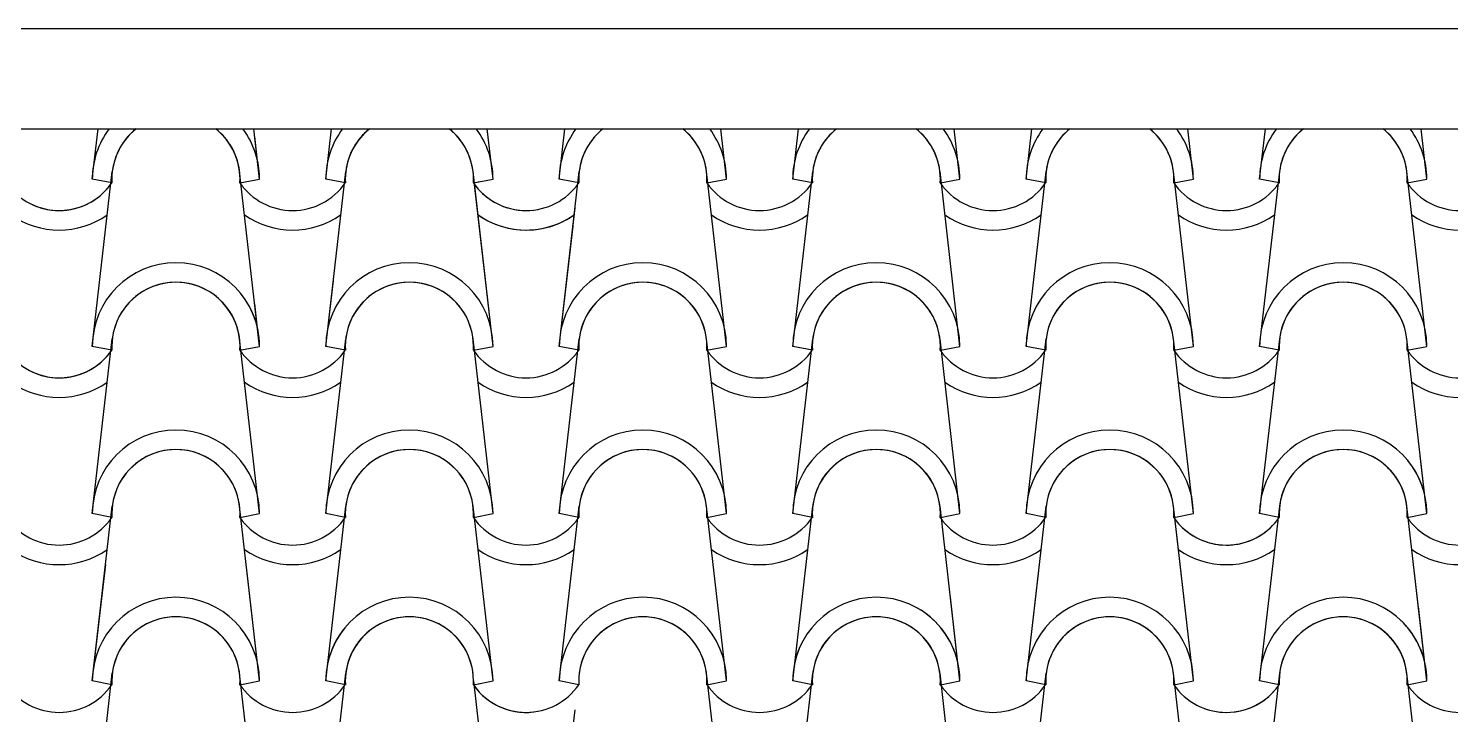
# Model space of a CAD drawing. Header units: millimetres. Extents: x -255 to 41745, y 236 to 29936.
# Drawn here: x 10370 to 11433, y 13485 to 13998 of the extents above; entities that cross this region are included whole.
import ezdxf

# ---------------------------------------------------------------- set-up
doc = ezdxf.new("R2010")
doc.units = ezdxf.units.MM
doc.layers.add('1', color=1, linetype='Continuous')
doc.layers.add('CALIDADES', color=7, linetype='Continuous')

msp = doc.modelspace()

# ---------------------------------------------------------------- linework, layer by layer
at = {"layer": '1'}
for p, q in [((10417.9, 13885.3), (10422.2, 13922.8)), ((10417.9, 13885.3), (10422.2, 13922.8)), ((10542.9, 13885.3), (10538.6, 13922.8)), ((10542.9, 13885.3), (10538.6, 13922.8)), ((10542.9, 13885.3), (10539.3, 13917)), ((10592.4, 13885.3), (10596.7, 13922.8)), ((10592.4, 13885.3), (10596.7, 13922.8)), ((10592.4, 13885.3), (10596.7, 13922.8)), ((10717.4, 13885.3), (10713.1, 13922.8)), ((10717.4, 13885.3), (10713.1, 13922.8)), ((10766.9, 13885.3), (10771.2, 13922.8)), ((10766.9, 13885.3), (10771.2, 13922.8)), ((10891.9, 13885.3), (10887.6, 13922.8)), ((10941.4, 13885.3), (10945.7, 13922.8)), ((11066.4, 13885.3), (11062.1, 13922.8)), ((11066.4, 13885.3), (11062.1, 13922.8)), ((11115.9, 13885.3), (11120.2, 13922.8)), ((11115.9, 13885.3), (11120.2, 13922.8)), ((11240.9, 13885.3), (11236.7, 13922.8)), ((11240.9, 13885.3), (11236.7, 13922.8)), ((11290.4, 13885.3), (11294.7, 13922.8)), ((11290.4, 13885.3), (11294.7, 13922.8)), ((11415.4, 13885.3), (11411.2, 13922.8)), ((11415.4, 13885.3), (11411.2, 13922.8)), ((10417.9, 13760.3), (10432.8, 13891)), ((10417.9, 13760.3), (10432.8, 13891)), ((10432.6, 13882.4), (10417.9, 13885.3)), ((10432.6, 13882.4), (10417.9, 13885.3)), ((10432.6, 13882.4), (10417.9, 13885.3)), ((10432.6, 13882.4), (10417.9, 13885.3)), ((10432.6, 13882.4), (10417.9, 13885.3)), ((10542.9, 13760.3), (10528, 13891)), ((10542.9, 13760.3), (10528, 13891)), ((10528.2, 13882.4), (10542.9, 13885.3)), ((10528.2, 13882.4), (10542.9, 13885.3)), ((10528.2, 13882.4), (10542.9, 13885.3)), ((10528.2, 13882.4), (10542.9, 13885.3)), ((10528.2, 13882.4), (10542.9, 13885.3)), ((10528.2, 13882.4), (10542.9, 13885.3)), ((10528.2, 13882.4), (10542.9, 13885.3)), ((10592.4, 13760.3), (10607.3, 13891)), ((10592.4, 13760.3), (10607.3, 13891)), ((10607.1, 13882.4), (10592.4, 13885.3)), ((10607.1, 13882.4), (10592.4, 13885.3)), ((10607.1, 13882.4), (10592.4, 13885.3)), ((10607.1, 13882.4), (10592.4, 13885.3)), ((10607.1, 13882.4), (10592.4, 13885.3)), ((10607.1, 13882.4), (10592.4, 13885.3)), ((10607.1, 13882.4), (10592.4, 13885.3)), ((10717.4, 13760.3), (10702.5, 13891)), ((10702.8, 13882.4), (10717.4, 13885.3)), ((10702.8, 13882.4), (10717.4, 13885.3)), ((10702.8, 13882.4), (10717.4, 13885.3)), ((10702.8, 13882.4), (10717.4, 13885.3)), ((10702.8, 13882.4), (10717.4, 13885.3)), ((10702.8, 13882.4), (10707.6, 13883.4)), ((10702.8, 13882.4), (10707.6, 13883.4)), ((10717.4, 13760.3), (10703.1, 13885.5)), ((10766.9, 13760.3), (10781.9, 13891)), ((10781.6, 13882.4), (10766.9, 13885.3)), ((10781.6, 13882.4), (10766.9, 13885.3)), ((10781.6, 13882.4), (10766.9, 13885.3)), ((10781.6, 13882.4), (10766.9, 13885.3)), ((10781.6, 13882.4), (10766.9, 13885.3)), ((10891.9, 13760.3), (10877, 13891)), ((10877.3, 13882.4), (10891.9, 13885.3)), ((10877.3, 13882.4), (10891.9, 13885.3)), ((10941.4, 13760.3), (10956.4, 13891)), ((10956.1, 13882.4), (10941.4, 13885.3)), ((10956.1, 13882.4), (10941.4, 13885.3)), ((11066.4, 13760.3), (11051.5, 13891)), ((11066.4, 13760.3), (11051.5, 13891)), ((11051.8, 13882.4), (11066.4, 13885.3)), ((11051.8, 13882.4), (11066.4, 13885.3)), ((11051.8, 13882.4), (11066.4, 13885.3)), ((11051.8, 13882.4), (11066.4, 13885.3)), ((11115.9, 13760.3), (11130.9, 13891)), ((11115.9, 13760.3), (11130.9, 13891)), ((11130.6, 13882.4), (11115.9, 13885.3)), ((11130.6, 13882.4), (11115.9, 13885.3)), ((11130.6, 13882.4), (11115.9, 13885.3)), ((11130.6, 13882.4), (11115.9, 13885.3)), ((11240.9, 13760.3), (11226, 13891)), ((11240.9, 13760.3), (11226, 13891)), ((11226.3, 13882.4), (11240.9, 13885.3)), ((11226.3, 13882.4), (11240.9, 13885.3)), ((11226.3, 13882.4), (11240.9, 13885.3)), ((11226.3, 13882.4), (11240.9, 13885.3)), ((11290.4, 13760.3), (11305.4, 13891)), ((11290.4, 13760.3), (11305.4, 13891)), ((11305.1, 13882.4), (11290.4, 13885.3)), ((11305.1, 13882.4), (11290.4, 13885.3)), ((11305.1, 13882.4), (11290.4, 13885.3)), ((11305.1, 13882.4), (11290.4, 13885.3)), ((11415.4, 13760.3), (11400.5, 13891)), ((11415.4, 13760.3), (11400.5, 13891)), ((11400.8, 13882.4), (11415.4, 13885.3)), ((11400.8, 13882.4), (11415.4, 13885.3)), ((11400.8, 13882.4), (11415.4, 13885.3)), ((11400.8, 13882.4), (11415.4, 13885.3)), ((10766.9, 13760.3), (10778.7, 13863.8)), ((10717.4, 13760.3), (10708, 13842.6)), ((10766.9, 13760.3), (10777.2, 13850.2)), ((10592.4, 13760.3), (10598.1, 13809.6)), ((10542.9, 13760.3), (10539.3, 13792)), ((10417.9, 13635.3), (10432.8, 13766)), ((10417.9, 13635.3), (10432.8, 13766)), ((10417.9, 13635.3), (10432.8, 13766)), ((10542.9, 13635.3), (10528, 13766)), ((10542.9, 13635.3), (10528, 13766)), ((10542.9, 13635.3), (10528, 13766)), ((10592.4, 13635.3), (10607.3, 13766)), ((10592.4, 13635.3), (10607.3, 13766)), ((10592.4, 13635.3), (10607.3, 13766)), ((10717.4, 13635.3), (10702.5, 13766)), ((10717.4, 13635.3), (10702.5, 13766)), ((10717.4, 13635.3), (10702.5, 13766)), ((10766.9, 13635.3), (10781.9, 13766)), ((10766.9, 13635.3), (10781.9, 13766)), ((10766.9, 13635.3), (10781.9, 13766)), ((10891.9, 13635.3), (10877, 13766)), ((10941.4, 13635.3), (10956.4, 13766)), ((11066.4, 13635.3), (11051.5, 13766)), ((11066.4, 13635.3), (11051.5, 13766)), ((11115.9, 13635.3), (11130.9, 13766)), ((11115.9, 13635.3), (11130.9, 13766)), ((11240.9, 13635.3), (11226, 13766)), ((11240.9, 13635.3), (11226, 13766)), ((11290.4, 13635.3), (11305.4, 13766)), ((11290.4, 13635.3), (11305.4, 13766)), ((11415.4, 13635.3), (11400.5, 13766)), ((11415.4, 13635.3), (11400.5, 13766)), ((10432.6, 13757.4), (10417.9, 13760.3)), ((10432.6, 13757.4), (10417.9, 13760.3)), ((10432.6, 13757.4), (10417.9, 13760.3)), ((10432.6, 13757.4), (10417.9, 13760.3)), ((10528.2, 13757.4), (10542.9, 13760.3)), ((10528.2, 13757.4), (10542.9, 13760.3)), ((10528.2, 13757.4), (10542.9, 13760.3)), ((10528.2, 13757.4), (10542.9, 13760.3)), ((10528.2, 13757.4), (10542.9, 13760.3)), ((10528.2, 13757.4), (10542.9, 13760.3)), ((10607.1, 13757.4), (10592.4, 13760.3)), ((10607.1, 13757.4), (10592.4, 13760.3)), ((10607.1, 13757.4), (10592.4, 13760.3)), ((10607.1, 13757.4), (10592.4, 13760.3)), ((10607.1, 13757.4), (10592.4, 13760.3)), ((10607.1, 13757.4), (10592.4, 13760.3)), ((10702.8, 13757.4), (10717.4, 13760.3)), ((10702.8, 13757.4), (10717.4, 13760.3)), ((10702.8, 13757.4), (10717.4, 13760.3)), ((10702.8, 13757.4), (10717.4, 13760.3)), ((10702.8, 13757.4), (10717.4, 13760.3)), ((10702.8, 13757.4), (10717.4, 13760.3)), ((10781.6, 13757.4), (10766.9, 13760.3)), ((10781.6, 13757.4), (10766.9, 13760.3)), ((10781.6, 13757.4), (10766.9, 13760.3)), ((10781.6, 13757.4), (10766.9, 13760.3)), ((10781.6, 13757.4), (10766.9, 13760.3)), ((10781.6, 13757.4), (10766.9, 13760.3)), ((10877.3, 13757.4), (10891.9, 13760.3)), ((10877.3, 13757.4), (10891.9, 13760.3)), ((10956.1, 13757.4), (10941.4, 13760.3)), ((10956.1, 13757.4), (10941.4, 13760.3)), ((11051.8, 13757.4), (11066.4, 13760.3)), ((11051.8, 13757.4), (11066.4, 13760.3)), ((11051.8, 13757.4), (11066.4, 13760.3)), ((11051.8, 13757.4), (11066.4, 13760.3)), ((11130.6, 13757.4), (11115.9, 13760.3)), ((11130.6, 13757.4), (11115.9, 13760.3)), ((11130.6, 13757.4), (11115.9, 13760.3)), ((11130.6, 13757.4), (11115.9, 13760.3)), ((11226.3, 13757.4), (11240.9, 13760.3)), ((11226.3, 13757.4), (11240.9, 13760.3)), ((11226.3, 13757.4), (11240.9, 13760.3)), ((11226.3, 13757.4), (11240.9, 13760.3)), ((11305.1, 13757.4), (11290.4, 13760.3)), ((11305.1, 13757.4), (11290.4, 13760.3)), ((11305.1, 13757.4), (11290.4, 13760.3)), ((11305.1, 13757.4), (11290.4, 13760.3)), ((11400.8, 13757.4), (11415.4, 13760.3)), ((11400.8, 13757.4), (11415.4, 13760.3)), ((11400.8, 13757.4), (11415.4, 13760.3)), ((11400.8, 13757.4), (11415.4, 13760.3)), ((11415.4, 13635.3), (11410.5, 13678.4)), ((11415.4, 13635.3), (11410.5, 13678.4)), ((10417.9, 13510.3), (10432.8, 13641)), ((10417.9, 13510.3), (10432.8, 13641)), ((10417.9, 13510.3), (10432.8, 13641)), ((10542.9, 13510.3), (10528, 13641)), ((10542.9, 13510.3), (10528, 13641)), ((10542.9, 13510.3), (10528, 13641)), ((10592.4, 13510.3), (10607.3, 13641)), ((10592.4, 13510.3), (10607.3, 13641)), ((10592.4, 13510.3), (10607.3, 13641)), ((10717.4, 13510.3), (10702.5, 13641)), ((10717.4, 13510.3), (10702.5, 13641)), ((10717.4, 13510.3), (10702.5, 13641)), ((10766.9, 13510.3), (10781.9, 13641)), ((10766.9, 13510.3), (10781.9, 13641)), ((10766.9, 13510.3), (10781.9, 13641)), ((10891.9, 13510.3), (10877, 13641)), ((10941.4, 13510.3), (10956.4, 13641)), ((11066.4, 13510.3), (11051.5, 13641)), ((11066.4, 13510.3), (11051.5, 13641)), ((11115.9, 13510.3), (11130.9, 13641)), ((11115.9, 13510.3), (11130.9, 13641)), ((11240.9, 13510.3), (11226, 13641)), ((11240.9, 13510.3), (11226, 13641)), ((11290.4, 13635.3), (11291.3, 13642.6)), ((11290.4, 13635.3), (11291.3, 13642.6)), ((11290.4, 13510.3), (11305.4, 13641)), ((11290.4, 13510.3), (11305.4, 13641)), ((11290.4, 13510.3), (11305.4, 13641)), ((11290.4, 13510.3), (11305.4, 13641)), ((11415.4, 13510.3), (11400.5, 13641)), ((11415.4, 13510.3), (11400.5, 13641)), ((11415.4, 13510.3), (11400.5, 13641)), ((11415.4, 13510.3), (11400.5, 13641)), ((10432.6, 13632.4), (10417.9, 13635.3)), ((10432.6, 13632.4), (10417.9, 13635.3)), ((10432.6, 13632.4), (10417.9, 13635.3)), ((10432.6, 13632.4), (10417.9, 13635.3)), ((10432.6, 13632.4), (10417.9, 13635.3)), ((10432.6, 13632.4), (10417.9, 13635.3)), ((10528.2, 13632.4), (10542.9, 13635.3)), ((10528.2, 13632.4), (10542.9, 13635.3)), ((10528.2, 13632.4), (10542.9, 13635.3)), ((10528.2, 13632.4), (10542.9, 13635.3)), ((10528.2, 13632.4), (10542.9, 13635.3)), ((10528.2, 13632.4), (10542.9, 13635.3)), ((10607.1, 13632.4), (10592.4, 13635.3)), ((10607.1, 13632.4), (10592.4, 13635.3)), ((10607.1, 13632.4), (10592.4, 13635.3)), ((10607.1, 13632.4), (10592.4, 13635.3)), ((10607.1, 13632.4), (10592.4, 13635.3)), ((10607.1, 13632.4), (10592.4, 13635.3)), ((10702.8, 13632.4), (10717.4, 13635.3)), ((10702.8, 13632.4), (10717.4, 13635.3)), ((10702.8, 13632.4), (10717.4, 13635.3)), ((10702.8, 13632.4), (10717.4, 13635.3)), ((10702.8, 13632.4), (10717.4, 13635.3)), ((10702.8, 13632.4), (10717.4, 13635.3)), ((10781.6, 13632.4), (10766.9, 13635.3)), ((10781.6, 13632.4), (10766.9, 13635.3)), ((10781.6, 13632.4), (10766.9, 13635.3)), ((10781.6, 13632.4), (10766.9, 13635.3)), ((10781.6, 13632.4), (10766.9, 13635.3)), ((10781.6, 13632.4), (10766.9, 13635.3)), ((10877.3, 13632.4), (10891.9, 13635.3)), ((10877.3, 13632.4), (10891.9, 13635.3)), ((10956.1, 13632.4), (10941.4, 13635.3)), ((10956.1, 13632.4), (10941.4, 13635.3)), ((11051.8, 13632.4), (11066.4, 13635.3)), ((11051.8, 13632.4), (11066.4, 13635.3)), ((11051.8, 13632.4), (11066.4, 13635.3)), ((11051.8, 13632.4), (11066.4, 13635.3)), ((11130.6, 13632.4), (11115.9, 13635.3)), ((11130.6, 13632.4), (11115.9, 13635.3)), ((11130.6, 13632.4), (11115.9, 13635.3)), ((11130.6, 13632.4), (11115.9, 13635.3)), ((11226.3, 13632.4), (11240.9, 13635.3)), ((11226.3, 13632.4), (11240.9, 13635.3)), ((11226.3, 13632.4), (11240.9, 13635.3)), ((11226.3, 13632.4), (11240.9, 13635.3)), ((11305.1, 13632.4), (11290.4, 13635.3)), ((11305.1, 13632.4), (11290.4, 13635.3)), ((11305.1, 13632.4), (11290.4, 13635.3)), ((11305.1, 13632.4), (11290.4, 13635.3)), ((11305.1, 13632.4), (11290.4, 13635.3)), ((11305.1, 13632.4), (11290.4, 13635.3)), ((11305.1, 13632.4), (11290.4, 13635.3)), ((11305.1, 13632.4), (11290.4, 13635.3)), ((11400.8, 13632.4), (11415.4, 13635.3)), ((11400.8, 13632.4), (11415.4, 13635.3)), ((11400.8, 13632.4), (11415.4, 13635.3)), ((11400.8, 13632.4), (11415.4, 13635.3)), ((11400.8, 13632.4), (11415.4, 13635.3)), ((11400.8, 13632.4), (11415.4, 13635.3)), ((11400.8, 13632.4), (11415.4, 13635.3)), ((11400.8, 13632.4), (11415.4, 13635.3)), ((11240.9, 13510.3), (11228, 13623.6)), ((11240.9, 13510.3), (11228, 13623.6)), ((10417.9, 13510.3), (10427.9, 13597.4)), ((10542.9, 13510.3), (10533.7, 13591.2)), ((11115.9, 13510.3), (11125.4, 13592.8)), ((11115.9, 13510.3), (11125.4, 13592.8)), ((11415.4, 13510.3), (11406.2, 13591.2)), ((11066.4, 13510.3), (11059.3, 13573)), ((11066.4, 13510.3), (11059.3, 13573)), ((11415.4, 13510.3), (11409.1, 13566)), ((10592.4, 13510.3), (10598.2, 13560.5)), ((10941.4, 13510.3), (10944.7, 13538.6)), ((10891.9, 13510.3), (10890.6, 13522.4)), ((10417.9, 13385.3), (10432.8, 13516)), ((10542.9, 13385.3), (10528, 13516)), ((10592.4, 13385.3), (10607.3, 13516)), ((10717.4, 13385.3), (10703.1, 13510.5)), ((10891.9, 13385.3), (10877, 13516)), ((10891.9, 13385.3), (10877, 13516)), ((10941.4, 13385.3), (10956.4, 13516)), ((10941.4, 13385.3), (10956.4, 13516)), ((11066.4, 13385.3), (11051.5, 13516)), ((11066.4, 13385.3), (11051.5, 13516)), ((11066.4, 13385.3), (11051.5, 13516)), ((11066.4, 13385.3), (11051.5, 13516)), ((11115.9, 13385.3), (11130.9, 13516)), ((11115.9, 13385.3), (11130.9, 13516)), ((11115.9, 13385.3), (11130.9, 13516)), ((11115.9, 13385.3), (11130.9, 13516)), ((11240.9, 13385.3), (11226, 13516)), ((11240.9, 13385.3), (11226, 13516)), ((11290.4, 13385.3), (11305.4, 13516)), ((11290.4, 13385.3), (11305.4, 13516)), ((11290.4, 13385.3), (11305.4, 13516)), ((11415.4, 13385.3), (11400.5, 13516)), ((11415.4, 13385.3), (11400.5, 13516)), ((11415.4, 13385.3), (11400.5, 13516)), ((10432.6, 13507.4), (10417.9, 13510.3)), ((10432.6, 13507.4), (10417.9, 13510.3)), ((10432.6, 13507.4), (10417.9, 13510.3)), ((10432.6, 13507.4), (10417.9, 13510.3)), ((10432.6, 13507.4), (10417.9, 13510.3)), ((10432.6, 13507.4), (10417.9, 13510.3)), ((10432.6, 13507.4), (10417.9, 13510.3)), ((10432.6, 13507.4), (10417.9, 13510.3)), ((10432.6, 13507.4), (10417.9, 13510.3)), ((10528.2, 13507.4), (10542.9, 13510.3)), ((10528.2, 13507.4), (10542.9, 13510.3)), ((10528.2, 13507.4), (10542.9, 13510.3)), ((10528.2, 13507.4), (10542.9, 13510.3)), ((10528.2, 13507.4), (10542.9, 13510.3)), ((10528.2, 13507.4), (10542.9, 13510.3)), ((10528.2, 13507.4), (10542.9, 13510.3)), ((10528.2, 13507.4), (10542.9, 13510.3)), ((10528.2, 13507.4), (10542.9, 13510.3)), ((10607.1, 13507.4), (10592.4, 13510.3)), ((10607.1, 13507.4), (10592.4, 13510.3)), ((10607.1, 13507.4), (10592.4, 13510.3)), ((10607.1, 13507.4), (10592.4, 13510.3)), ((10607.1, 13507.4), (10592.4, 13510.3)), ((10607.1, 13507.4), (10592.4, 13510.3)), ((10607.1, 13507.4), (10592.4, 13510.3)), ((10607.1, 13507.4), (10592.4, 13510.3)), ((10607.1, 13507.4), (10592.4, 13510.3)), ((10702.8, 13507.4), (10717.4, 13510.3)), ((10702.8, 13507.4), (10717.4, 13510.3)), ((10702.8, 13507.4), (10717.4, 13510.3)), ((10702.8, 13507.4), (10717.4, 13510.3)), ((10702.8, 13507.4), (10717.4, 13510.3)), ((10702.8, 13507.4), (10717.4, 13510.3)), ((10702.8, 13507.4), (10717.4, 13510.3)), ((10702.8, 13507.4), (10707.6, 13508.4)), ((10702.8, 13507.4), (10707.6, 13508.4)), ((10781.6, 13507.4), (10766.9, 13510.3)), ((10781.6, 13507.4), (10766.9, 13510.3)), ((10781.6, 13507.4), (10766.9, 13510.3)), ((10781.6, 13507.4), (10766.9, 13510.3)), ((10781.6, 13507.4), (10766.9, 13510.3)), ((10781.6, 13507.4), (10766.9, 13510.3)), ((10781.6, 13507.4), (10766.9, 13510.3)), ((10877.3, 13507.4), (10891.9, 13510.3)), ((10877.3, 13507.4), (10891.9, 13510.3)), ((10877.3, 13507.4), (10891.9, 13510.3)), ((10877.3, 13507.4), (10891.9, 13510.3)), ((10877.3, 13507.4), (10891.9, 13510.3)), ((10877.3, 13507.4), (10891.9, 13510.3)), ((10877.3, 13507.4), (10891.9, 13510.3)), ((10956.1, 13507.4), (10941.4, 13510.3)), ((10956.1, 13507.4), (10941.4, 13510.3)), ((10956.1, 13507.4), (10941.4, 13510.3)), ((10956.1, 13507.4), (10941.4, 13510.3)), ((10956.1, 13507.4), (10941.4, 13510.3)), ((10956.1, 13507.4), (10941.4, 13510.3)), ((10956.1, 13507.4), (10941.4, 13510.3)), ((11051.8, 13507.4), (11066.4, 13510.3)), ((11051.8, 13507.4), (11066.4, 13510.3)), ((11051.8, 13507.4), (11066.4, 13510.3)), ((11051.8, 13507.4), (11066.4, 13510.3)), ((11051.8, 13507.4), (11066.4, 13510.3)), ((11051.8, 13507.4), (11066.4, 13510.3)), ((11051.8, 13507.4), (11066.4, 13510.3)), ((11051.8, 13507.4), (11066.4, 13510.3)), ((11051.8, 13507.4), (11066.4, 13510.3)), ((11051.8, 13507.4), (11066.4, 13510.3)), ((11051.8, 13507.4), (11066.4, 13510.3)), ((11051.8, 13507.4), (11066.4, 13510.3)), ((11130.6, 13507.4), (11115.9, 13510.3)), ((11130.6, 13507.4), (11115.9, 13510.3)), ((11130.6, 13507.4), (11115.9, 13510.3)), ((11130.6, 13507.4), (11115.9, 13510.3)), ((11130.6, 13507.4), (11115.9, 13510.3)), ((11130.6, 13507.4), (11115.9, 13510.3)), ((11130.6, 13507.4), (11115.9, 13510.3)), ((11130.6, 13507.4), (11115.9, 13510.3)), ((11130.6, 13507.4), (11115.9, 13510.3)), ((11130.6, 13507.4), (11115.9, 13510.3)), ((11130.6, 13507.4), (11115.9, 13510.3)), ((11130.6, 13507.4), (11115.9, 13510.3)), ((11226.3, 13507.4), (11240.9, 13510.3)), ((11226.3, 13507.4), (11240.9, 13510.3)), ((11226.3, 13507.4), (11240.9, 13510.3)), ((11226.3, 13507.4), (11240.9, 13510.3)), ((11226.3, 13507.4), (11240.9, 13510.3)), ((11226.3, 13507.4), (11240.9, 13510.3)), ((11226.3, 13507.4), (11240.9, 13510.3)), ((11226.3, 13507.4), (11240.9, 13510.3)), ((11305.1, 13507.4), (11290.4, 13510.3)), ((11305.1, 13507.4), (11290.4, 13510.3)), ((11305.1, 13507.4), (11290.4, 13510.3)), ((11305.1, 13507.4), (11290.4, 13510.3)), ((11305.1, 13507.4), (11290.4, 13510.3)), ((11305.1, 13507.4), (11290.4, 13510.3)), ((11305.1, 13507.4), (11290.4, 13510.3)), ((11305.1, 13507.4), (11290.4, 13510.3)), ((11400.8, 13507.4), (11415.4, 13510.3)), ((11400.8, 13507.4), (11415.4, 13510.3)), ((11400.8, 13507.4), (11415.4, 13510.3)), ((11400.8, 13507.4), (11415.4, 13510.3)), ((11400.8, 13507.4), (11415.4, 13510.3)), ((11400.8, 13507.4), (11415.4, 13510.3)), ((11400.8, 13507.4), (11415.4, 13510.3)), ((11400.8, 13507.4), (11415.4, 13510.3)), ((11400.8, 13507.4), (11415.4, 13510.3)), ((11400.8, 13507.4), (11415.4, 13510.3)), ((10766.9, 13385.3), (10778.7, 13488.8))]:
    msp.add_line(p, q, dxfattribs=at)
for centre, radius, start, end in [((10480.4, 13885.3), 62.5, 143.1301, 180), ((10480.4, 13885.3), 62.5, 143.1301, 180), ((10480.4, 13885.3), 62.5, 143.1301, 180), ((10480.4, 13885.3), 62.5, 143.1301, 180), ((10480.4, 13885.3), 62.5, 143.1301, 180), ((10480.4, 13885.3), 47.9, 128.5, 183.5113), ((10480.4, 13885.3), 47.9, 128.5, 183.5113), ((10480.4, 13885.3), 47.9, 128.5, 183.5113), ((10480.4, 13885.3), 47.9, 128.5, 183.5113), ((10480.4, 13885.3), 47.9, 128.5, 183.5113), ((10480.4, 13885.3), 47.9, 128.5, 173.162), ((10480.4, 13885.3), 47.9, 128.5, 173.162), ((10480.4, 13885.3), 47.9, 6.838, 51.5), ((10480.4, 13885.3), 47.9, 356.4887, 51.5), ((10480.4, 13885.3), 47.9, 356.4887, 51.5), ((10480.4, 13885.3), 47.9, 6.838, 51.5), ((10480.4, 13885.3), 47.9, 356.4887, 51.5), ((10480.4, 13885.3), 47.9, 356.4887, 51.5), ((10480.4, 13885.3), 47.9, 356.4887, 51.5), ((10480.4, 13885.3), 62.5, 0, 36.8699), ((10480.4, 13885.3), 62.5, 0, 36.8699), ((10480.4, 13885.3), 62.5, 0, 36.8699), ((10480.4, 13885.3), 62.5, 0, 36.8699), ((10480.4, 13885.3), 62.5, 0, 36.8699), ((10480.4, 13885.3), 62.5, 0, 29.079), ((10480.4, 13885.3), 62.5, 0, 29.079), ((10654.9, 13885.3), 62.5, 143.1301, 180), ((10654.9, 13885.3), 62.5, 143.1301, 180), ((10654.9, 13885.3), 62.5, 143.1301, 180), ((10654.9, 13885.3), 62.5, 143.1301, 180), ((10654.9, 13885.3), 62.5, 143.1301, 180), ((10654.9, 13885.3), 62.5, 143.1301, 180), ((10654.9, 13885.3), 62.5, 143.1301, 180), ((10654.9, 13885.3), 47.9, 128.5, 183.5113), ((10654.9, 13885.3), 47.9, 128.5, 183.5113), ((10654.9, 13885.3), 47.9, 128.5, 183.5113), ((10654.9, 13885.3), 47.9, 128.5, 183.5113), ((10654.9, 13885.3), 47.9, 128.5, 183.5113), ((10654.9, 13885.3), 47.9, 128.6934, 183.5113), ((10654.9, 13885.3), 47.9, 128.6934, 183.5113), ((10654.9, 13885.3), 47.9, 128.5, 173.162), ((10654.9, 13885.3), 47.9, 128.5, 173.162), ((10654.9, 13885.3), 47.9, 128.6934, 173.162), ((10654.9, 13885.3), 47.9, 6.838, 51.5), ((10654.9, 13885.3), 47.9, 356.4887, 51.5), ((10654.9, 13885.3), 47.9, 356.4887, 51.5), ((10654.9, 13885.3), 47.9, 6.838, 51.5), ((10654.9, 13885.3), 47.9, 356.4887, 51.5), ((10654.9, 13885.3), 47.9, 356.4887, 51.5), ((10654.9, 13885.3), 47.9, 356.4887, 51.5), ((10654.9, 13885.3), 62.5, 0, 36.8699), ((10654.9, 13885.3), 62.5, 0, 36.8699), ((10654.9, 13885.3), 62.5, 0, 36.8699), ((10654.9, 13885.3), 62.5, 0, 36.8699), ((10654.9, 13885.3), 62.5, 0, 36.8699), ((10829.4, 13885.3), 62.5, 143.1301, 180), ((10829.4, 13885.3), 62.5, 143.1301, 180), ((10829.4, 13885.3), 47.9, 128.5, 183.5113), ((10829.4, 13885.3), 47.9, 128.5, 183.5113), ((10829.4, 13885.3), 47.9, 128.5, 173.162), ((10829.4, 13885.3), 47.9, 6.838, 51.5), ((10829.4, 13885.3), 47.9, 356.4887, 51.5), ((10829.4, 13885.3), 47.9, 356.4887, 51.5), ((10829.4, 13885.3), 62.5, 0, 36.8699), ((10829.4, 13885.3), 62.5, 0, 36.8699), ((11003.9, 13885.3), 62.5, 143.1301, 180), ((11003.9, 13885.3), 62.5, 143.1301, 180), ((11003.9, 13885.3), 47.9, 128.5, 183.5113), ((11003.9, 13885.3), 47.9, 128.5, 183.5113), ((11003.9, 13885.3), 47.9, 128.5, 173.162), ((11003.9, 13885.3), 47.9, 6.838, 51.5), ((11003.9, 13885.3), 47.9, 356.4887, 51.5), ((11003.9, 13885.3), 47.9, 356.4887, 51.5), ((11003.9, 13885.3), 62.5, 0, 36.8699), ((11003.9, 13885.3), 62.5, 0, 36.8699), ((11178.4, 13885.3), 62.5, 143.1301, 180), ((11178.4, 13885.3), 62.5, 143.1301, 180), ((11178.4, 13885.3), 62.5, 143.1301, 180), ((11178.4, 13885.3), 62.5, 143.1301, 180), ((11178.4, 13885.3), 47.9, 128.5, 183.5113), ((11178.4, 13885.3), 47.9, 128.5, 183.5113), ((11178.4, 13885.3), 47.9, 128.5, 183.5113), ((11178.4, 13885.3), 47.9, 128.5, 183.5113), ((11178.4, 13885.3), 47.9, 128.5, 173.162), ((11178.4, 13885.3), 47.9, 128.5, 173.162), ((11178.4, 13885.3), 47.9, 6.838, 51.5), ((11178.4, 13885.3), 47.9, 356.4887, 51.5), ((11178.4, 13885.3), 47.9, 356.4887, 51.5), ((11178.4, 13885.3), 47.9, 6.838, 51.5), ((11178.4, 13885.3), 47.9, 356.4887, 51.5), ((11178.4, 13885.3), 47.9, 356.4887, 51.5), ((11178.4, 13885.3), 62.5, 0, 36.8699), ((11178.4, 13885.3), 62.5, 0, 36.8699), ((11178.4, 13885.3), 62.5, 0, 36.8699), ((11178.4, 13885.3), 62.5, 0, 36.8699), ((11352.9, 13885.3), 62.5, 143.1301, 180), ((11352.9, 13885.3), 62.5, 143.1301, 180), ((11352.9, 13885.3), 62.5, 143.1301, 180), ((11352.9, 13885.3), 62.5, 143.1301, 180), ((11352.9, 13885.3), 47.9, 128.5, 183.5113), ((11352.9, 13885.3), 47.9, 128.5, 183.5113), ((11352.9, 13885.3), 47.9, 128.5, 183.5113), ((11352.9, 13885.3), 47.9, 128.5, 183.5113), ((11352.9, 13885.3), 47.9, 128.5, 173.162), ((11352.9, 13885.3), 47.9, 128.5, 173.162), ((11352.9, 13885.3), 47.9, 6.838, 51.5), ((11352.9, 13885.3), 47.9, 356.4887, 51.5), ((11352.9, 13885.3), 47.9, 356.4887, 51.5), ((11352.9, 13885.3), 47.9, 6.838, 51.5), ((11352.9, 13885.3), 47.9, 356.4887, 51.5), ((11352.9, 13885.3), 47.9, 356.4887, 51.5), ((11352.9, 13885.3), 62.5, 0, 36.8699), ((11352.9, 13885.3), 62.5, 0, 36.8699), ((11352.9, 13885.3), 62.5, 0, 36.8699), ((11352.9, 13885.3), 62.5, 0, 36.8699), ((10480.4, 13885.3), 47.9, 6.838, 32.938), ((10480.4, 13885.3), 47.9, 356.4887, 32.938), ((10480.4, 13885.3), 47.9, 356.4887, 32.938), ((10393.1, 13909.7), 47.9, 214.756, 325.244), ((10393.1, 13909.7), 47.9, 214.756, 325.244), ((10393.1, 13909.7), 47.9, 214.756, 325.244), ((10393.1, 13909.7), 47.9, 214.756, 325.244), ((10393.1, 13909.7), 47.9, 214.756, 325.244), ((10393.1, 13909.7), 47.9, 243.696, 325.244), ((10393.1, 13909.7), 47.9, 243.696, 325.244), ((10567.6, 13909.7), 47.9, 214.756, 325.244), ((10567.6, 13909.7), 47.9, 214.756, 325.244), ((10567.6, 13909.7), 47.9, 214.756, 325.244), ((10567.6, 13909.7), 47.9, 214.756, 325.244), ((10567.6, 13909.7), 47.9, 214.756, 325.244), ((10567.6, 13909.7), 47.9, 214.756, 325.244), ((10567.6, 13909.7), 47.9, 214.756, 325.244), ((10654.9, 13885.3), 47.9, 356.4887, 0.3703), ((10654.9, 13885.3), 47.9, 356.4887, 0.3703), ((10742.1, 13909.7), 47.9, 214.756, 325.244), ((10742.1, 13909.7), 47.9, 214.756, 325.244), ((10742.1, 13909.7), 47.9, 214.756, 280.8202), ((10742.1, 13909.7), 47.9, 214.756, 280.8202), ((10742.1, 13909.7), 47.9, 214.756, 325.244), ((10742.1, 13909.7), 47.9, 214.756, 325.244), ((10742.1, 13909.7), 47.9, 214.756, 325.244), ((10916.6, 13909.7), 47.9, 214.756, 325.244), ((10916.6, 13909.7), 47.9, 214.756, 325.244), ((11091.1, 13909.7), 47.9, 214.756, 325.244), ((11091.1, 13909.7), 47.9, 214.756, 325.244), ((11091.1, 13909.7), 47.9, 214.756, 325.244), ((11091.1, 13909.7), 47.9, 214.756, 325.244), ((11265.6, 13909.7), 47.9, 214.756, 325.244), ((11265.6, 13909.7), 47.9, 214.756, 325.244), ((11265.6, 13909.7), 47.9, 214.756, 325.244), ((11265.6, 13909.7), 47.9, 214.756, 325.244), ((11440.1, 13909.7), 47.9, 214.756, 325.244), ((11440.1, 13909.7), 47.9, 214.756, 325.244), ((10393.1, 13909.7), 62.5, 234.9308, 305.0692), ((10393.1, 13909.7), 62.5, 234.9308, 305.0692), ((10393.1, 13909.7), 62.5, 234.9308, 305.0692), ((10567.6, 13909.7), 62.5, 234.9308, 305.0692), ((10567.6, 13909.7), 62.5, 234.9308, 305.0692), ((10567.6, 13909.7), 62.5, 234.9308, 305.0692), ((10742.1, 13909.7), 62.5, 234.9308, 305.0692), ((10742.1, 13909.7), 62.5, 234.9308, 296.3638), ((10742.1, 13909.7), 62.5, 234.9308, 305.0692), ((10742.1, 13909.7), 62.5, 257.3612, 305.0692), ((10916.6, 13909.7), 62.5, 234.9308, 305.0692), ((11091.1, 13909.7), 62.5, 234.9308, 305.0692), ((11091.1, 13909.7), 62.5, 234.9308, 305.0692), ((11265.6, 13909.7), 62.5, 234.9308, 305.0692), ((11265.6, 13909.7), 62.5, 234.9308, 305.0692), ((11440.1, 13909.7), 62.5, 234.9308, 305.0692), ((10480.4, 13760.3), 62.5, 0, 180), ((10480.4, 13760.3), 62.5, 0, 180), ((10480.4, 13760.3), 62.5, 0, 180), ((10480.4, 13760.3), 62.5, 0, 180), ((10654.9, 13760.3), 62.5, 0, 180), ((10654.9, 13760.3), 62.5, 0, 180), ((10654.9, 13760.3), 62.5, 0, 180), ((10654.9, 13760.3), 62.5, 0, 180), ((10654.9, 13760.3), 62.5, 0, 180), ((10654.9, 13760.3), 62.5, 0, 180), ((10829.4, 13760.3), 62.5, 0, 180), ((10829.4, 13760.3), 62.5, 0, 180), ((11003.9, 13760.3), 62.5, 0, 180), ((11003.9, 13760.3), 62.5, 0, 180), ((11178.4, 13760.3), 62.5, 0, 180), ((11178.4, 13760.3), 62.5, 0, 180), ((11178.4, 13760.3), 62.5, 0, 180), ((11178.4, 13760.3), 62.5, 0, 180), ((11352.9, 13760.3), 62.5, 0, 180), ((11352.9, 13760.3), 62.5, 0, 180), ((11352.9, 13760.3), 62.5, 0, 180), ((11352.9, 13760.3), 62.5, 0, 180), ((10480.4, 13760.3), 47.9, 356.4887, 183.5113), ((10480.4, 13760.3), 47.9, 356.4887, 183.5113), ((10480.4, 13760.3), 47.9, 356.4887, 183.5113), ((10480.4, 13760.3), 47.9, 356.4887, 183.5113), ((10480.4, 13760.3), 47.9, 6.838, 173.162), ((10480.4, 13760.3), 47.9, 6.838, 173.162), ((10654.9, 13760.3), 47.9, 356.4887, 183.5113), ((10654.9, 13760.3), 47.9, 356.4887, 183.5113), ((10654.9, 13760.3), 47.9, 356.4887, 183.5113), ((10654.9, 13760.3), 47.9, 356.4887, 183.5113), ((10654.9, 13760.3), 47.9, 356.4887, 183.5113), ((10654.9, 13760.3), 47.9, 356.4887, 183.5113), ((10654.9, 13760.3), 47.9, 6.838, 173.162), ((10654.9, 13760.3), 47.9, 6.838, 173.162), ((10654.9, 13760.3), 47.9, 6.838, 173.162), ((10829.4, 13760.3), 47.9, 356.4887, 183.5113), ((10829.4, 13760.3), 47.9, 356.4887, 183.5113), ((10829.4, 13760.3), 47.9, 6.838, 173.162), ((11003.9, 13760.3), 47.9, 356.4887, 183.5113), ((11003.9, 13760.3), 47.9, 356.4887, 183.5113), ((11003.9, 13760.3), 47.9, 6.838, 173.162), ((11178.4, 13760.3), 47.9, 356.4887, 183.5113), ((11178.4, 13760.3), 47.9, 356.4887, 183.5113), ((11178.4, 13760.3), 47.9, 356.4887, 183.5113), ((11178.4, 13760.3), 47.9, 356.4887, 183.5113), ((11178.4, 13760.3), 47.9, 6.838, 173.162), ((11178.4, 13760.3), 47.9, 6.838, 173.162), ((11352.9, 13760.3), 47.9, 356.4887, 183.5113), ((11352.9, 13760.3), 47.9, 356.4887, 183.5113), ((11352.9, 13760.3), 47.9, 356.4887, 183.5113), ((11352.9, 13760.3), 47.9, 356.4887, 183.5113), ((11352.9, 13760.3), 47.9, 6.838, 173.162), ((11352.9, 13760.3), 47.9, 6.838, 173.162), ((10480.4, 13760.3), 62.5, 0, 29.079), ((10480.4, 13760.3), 62.5, 0, 29.079), ((10480.4, 13760.3), 47.9, 6.838, 32.938), ((10480.4, 13760.3), 47.9, 356.4887, 32.938), ((10480.4, 13760.3), 47.9, 356.4887, 32.938), ((10393.1, 13784.7), 47.9, 214.756, 325.244), ((10393.1, 13784.7), 47.9, 214.756, 325.244), ((10393.1, 13784.7), 47.9, 214.756, 325.244), ((10393.1, 13784.7), 47.9, 214.756, 325.244), ((10393.1, 13784.7), 47.9, 243.696, 325.244), ((10393.1, 13784.7), 47.9, 243.696, 325.244), ((10567.6, 13784.7), 47.9, 214.756, 325.244), ((10567.6, 13784.7), 47.9, 214.756, 325.244), ((10567.6, 13784.7), 47.9, 214.756, 325.244), ((10567.6, 13784.7), 47.9, 214.756, 325.244), ((10567.6, 13784.7), 47.9, 214.756, 325.244), ((10567.6, 13784.7), 47.9, 214.756, 325.244), ((10742.1, 13784.7), 47.9, 214.756, 325.244), ((10742.1, 13784.7), 47.9, 214.756, 325.244), ((10742.1, 13784.7), 47.9, 214.756, 325.244), ((10742.1, 13784.7), 47.9, 214.756, 325.244), ((10742.1, 13784.7), 47.9, 214.756, 325.244), ((10742.1, 13784.7), 47.9, 214.756, 325.244), ((10916.6, 13784.7), 47.9, 214.756, 325.244), ((10916.6, 13784.7), 47.9, 214.756, 325.244), ((11091.1, 13784.7), 47.9, 214.756, 325.244), ((11091.1, 13784.7), 47.9, 214.756, 325.244), ((11091.1, 13784.7), 47.9, 214.756, 325.244), ((11091.1, 13784.7), 47.9, 214.756, 325.244), ((11265.6, 13784.7), 47.9, 214.756, 325.244), ((11265.6, 13784.7), 47.9, 214.756, 325.244), ((11265.6, 13784.7), 47.9, 214.756, 325.244), ((11265.6, 13784.7), 47.9, 214.756, 325.244), ((11440.1, 13784.7), 47.9, 214.756, 325.244), ((11440.1, 13784.7), 47.9, 214.756, 325.244), ((10393.1, 13784.7), 62.5, 234.9308, 305.0692), ((10393.1, 13784.7), 62.5, 234.9308, 305.0692), ((10393.1, 13784.7), 62.5, 234.9308, 305.0692), ((10567.6, 13784.7), 62.5, 234.9308, 305.0692), ((10567.6, 13784.7), 62.5, 234.9308, 305.0692), ((10567.6, 13784.7), 62.5, 234.9308, 305.0692), ((10742.1, 13784.7), 62.5, 234.9308, 305.0692), ((10742.1, 13784.7), 62.5, 234.9308, 305.0692), ((10742.1, 13784.7), 62.5, 234.9308, 305.0692), ((10916.6, 13784.7), 62.5, 234.9308, 305.0692), ((11091.1, 13784.7), 62.5, 234.9308, 305.0692), ((11091.1, 13784.7), 62.5, 234.9308, 305.0692), ((11265.6, 13784.7), 62.5, 234.9308, 305.0692), ((11265.6, 13784.7), 62.5, 234.9308, 305.0692), ((11440.1, 13784.7), 62.5, 234.9308, 305.0692), ((10480.4, 13635.3), 62.5, 0, 180), ((10480.4, 13635.3), 62.5, 0, 180), ((10480.4, 13635.3), 62.5, 0, 180), ((10480.4, 13635.3), 62.5, 0, 180), ((10480.4, 13635.3), 62.5, 0, 180), ((10480.4, 13635.3), 62.5, 0, 180), ((10654.9, 13635.3), 62.5, 0, 180), ((10654.9, 13635.3), 62.5, 0, 180), ((10654.9, 13635.3), 62.5, 0, 180), ((10654.9, 13635.3), 62.5, 0, 180), ((10654.9, 13635.3), 62.5, 0, 180), ((10654.9, 13635.3), 62.5, 0, 180), ((10829.4, 13635.3), 62.5, 0, 180), ((10829.4, 13635.3), 62.5, 0, 180), ((11003.9, 13635.3), 62.5, 0, 180), ((11003.9, 13635.3), 62.5, 0, 180), ((11178.4, 13635.3), 62.5, 0, 180), ((11178.4, 13635.3), 62.5, 0, 180), ((11178.4, 13635.3), 62.5, 0, 180), ((11178.4, 13635.3), 62.5, 0, 180), ((11352.9, 13635.3), 62.5, 0, 180), ((11352.9, 13635.3), 62.5, 0, 180), ((11352.9, 13635.3), 62.5, 0, 180), ((11352.9, 13635.3), 62.5, 0, 180), ((10480.4, 13635.3), 47.9, 356.4887, 183.5113), ((10480.4, 13635.3), 47.9, 356.4887, 183.5113), ((10480.4, 13635.3), 47.9, 356.4887, 183.5113), ((10480.4, 13635.3), 47.9, 356.4887, 183.5113), ((10480.4, 13635.3), 47.9, 356.4887, 183.5113), ((10480.4, 13635.3), 47.9, 356.4887, 183.5113), ((10480.4, 13635.3), 47.9, 6.838, 173.162), ((10480.4, 13635.3), 47.9, 6.838, 173.162), ((10480.4, 13635.3), 47.9, 6.838, 173.162), ((10654.9, 13635.3), 47.9, 356.4887, 183.5113), ((10654.9, 13635.3), 47.9, 356.4887, 183.5113), ((10654.9, 13635.3), 47.9, 356.4887, 183.5113), ((10654.9, 13635.3), 47.9, 356.4887, 183.5113), ((10654.9, 13635.3), 47.9, 356.4887, 183.5113), ((10654.9, 13635.3), 47.9, 356.4887, 183.5113), ((10654.9, 13635.3), 47.9, 6.838, 173.162), ((10654.9, 13635.3), 47.9, 6.838, 173.162), ((10654.9, 13635.3), 47.9, 6.838, 173.162), ((10829.4, 13635.3), 47.9, 356.4887, 183.5113), ((10829.4, 13635.3), 47.9, 356.4887, 183.5113), ((10829.4, 13635.3), 47.9, 6.838, 173.162), ((11003.9, 13635.3), 47.9, 356.4887, 183.5113), ((11003.9, 13635.3), 47.9, 356.4887, 183.5113), ((11003.9, 13635.3), 47.9, 6.838, 173.162), ((11178.4, 13635.3), 47.9, 356.4887, 183.5113), ((11178.4, 13635.3), 47.9, 356.4887, 183.5113), ((11178.4, 13635.3), 47.9, 356.4887, 183.5113), ((11178.4, 13635.3), 47.9, 356.4887, 183.5113), ((11178.4, 13635.3), 47.9, 6.838, 173.162), ((11178.4, 13635.3), 47.9, 6.838, 173.162), ((11352.9, 13635.3), 47.9, 356.4887, 183.5113), ((11352.9, 13635.3), 47.9, 356.4887, 183.5113), ((11352.9, 13635.3), 47.9, 356.4887, 183.5113), ((11352.9, 13635.3), 47.9, 356.4887, 183.5113), ((11352.9, 13635.3), 47.9, 6.838, 173.162), ((11352.9, 13635.3), 47.9, 6.838, 173.162), ((11352.9, 13635.3), 47.9, 6.838, 47.6714), ((11352.9, 13635.3), 47.9, 356.4887, 47.6714), ((11352.9, 13635.3), 47.9, 356.4887, 47.6714), ((11352.9, 13635.3), 47.9, 6.838, 47.6714), ((11352.9, 13635.3), 47.9, 356.4887, 47.6714), ((11352.9, 13635.3), 47.9, 356.4887, 47.6714), ((11352.9, 13635.3), 62.5, 0, 39.9367), ((11352.9, 13635.3), 62.5, 0, 39.9367), ((11352.9, 13635.3), 62.5, 0, 39.9367), ((11352.9, 13635.3), 62.5, 0, 39.9367), ((11352.9, 13635.3), 62.5, 173.4618, 180), ((11352.9, 13635.3), 62.5, 173.4618, 180), ((11352.9, 13635.3), 62.5, 173.4618, 180), ((11352.9, 13635.3), 62.5, 173.4618, 180), ((11352.9, 13635.3), 47.9, 165.7271, 183.5113), ((11352.9, 13635.3), 47.9, 165.7271, 183.5113), ((11352.9, 13635.3), 47.9, 165.7271, 183.5113), ((11352.9, 13635.3), 47.9, 165.7271, 183.5113), ((11352.9, 13635.3), 47.9, 165.7271, 173.162), ((11352.9, 13635.3), 47.9, 165.7271, 173.162), ((10393.1, 13659.7), 47.9, 214.756, 325.244), ((10393.1, 13659.7), 47.9, 214.756, 325.244), ((10393.1, 13659.7), 47.9, 214.756, 325.244), ((10393.1, 13659.7), 47.9, 214.756, 325.244), ((10393.1, 13659.7), 47.9, 214.756, 325.244), ((10393.1, 13659.7), 47.9, 214.756, 325.244), ((10567.6, 13659.7), 47.9, 214.756, 325.244), ((10567.6, 13659.7), 47.9, 214.756, 325.244), ((10567.6, 13659.7), 47.9, 214.756, 325.244), ((10567.6, 13659.7), 47.9, 214.756, 325.244), ((10567.6, 13659.7), 47.9, 214.756, 325.244), ((10567.6, 13659.7), 47.9, 214.756, 325.244), ((10742.1, 13659.7), 47.9, 214.756, 325.244), ((10742.1, 13659.7), 47.9, 214.756, 325.244), ((10742.1, 13659.7), 47.9, 214.756, 325.244), ((10742.1, 13659.7), 47.9, 214.756, 325.244), ((10742.1, 13659.7), 47.9, 214.756, 325.244), ((10742.1, 13659.7), 47.9, 214.756, 325.244), ((10916.6, 13659.7), 47.9, 214.756, 325.244), ((10916.6, 13659.7), 47.9, 214.756, 325.244), ((11091.1, 13659.7), 47.9, 214.756, 325.244), ((11091.1, 13659.7), 47.9, 214.756, 325.244), ((11091.1, 13659.7), 47.9, 214.756, 325.244), ((11091.1, 13659.7), 47.9, 214.756, 325.244), ((11265.6, 13659.7), 47.9, 214.756, 325.244), ((11265.6, 13659.7), 47.9, 214.756, 325.244), ((11265.6, 13659.7), 47.9, 214.756, 325.244), ((11265.6, 13659.7), 47.9, 214.756, 325.244), ((11265.6, 13659.7), 47.9, 226.457, 325.244), ((11265.6, 13659.7), 47.9, 226.457, 325.244), ((11265.6, 13659.7), 47.9, 226.457, 325.244), ((11265.6, 13659.7), 47.9, 226.457, 325.244), ((11440.1, 13659.7), 47.9, 214.756, 325.244), ((11440.1, 13659.7), 47.9, 214.756, 325.244), ((11440.1, 13659.7), 47.9, 214.756, 325.244), ((11440.1, 13659.7), 47.9, 214.756, 325.244), ((10393.1, 13659.7), 62.5, 234.9308, 305.0692), ((10393.1, 13659.7), 62.5, 234.9308, 305.0692), ((10393.1, 13659.7), 62.5, 234.9308, 305.0692), ((10567.6, 13659.7), 62.5, 234.9308, 305.0692), ((10567.6, 13659.7), 62.5, 234.9308, 305.0692), ((10567.6, 13659.7), 62.5, 234.9308, 305.0692), ((10742.1, 13659.7), 62.5, 234.9308, 305.0692), ((10742.1, 13659.7), 62.5, 234.9308, 305.0692), ((10742.1, 13659.7), 62.5, 234.9308, 305.0692), ((10916.6, 13659.7), 62.5, 234.9308, 305.0692), ((11091.1, 13659.7), 62.5, 234.9308, 305.0692), ((11091.1, 13659.7), 62.5, 234.9308, 305.0692), ((11265.6, 13659.7), 62.5, 234.9308, 305.0692), ((11265.6, 13659.7), 62.5, 234.9308, 305.0692), ((11265.6, 13659.7), 62.5, 234.9308, 305.0692), ((11265.6, 13659.7), 62.5, 234.9308, 305.0692), ((11440.1, 13659.7), 62.5, 234.9308, 305.0692), ((11440.1, 13659.7), 62.5, 234.9308, 305.0692), ((10480.4, 13510.3), 62.5, 0, 180), ((10480.4, 13510.3), 62.5, 0, 180), ((10480.4, 13510.3), 62.5, 0, 180), ((10480.4, 13510.3), 62.5, 0, 180), ((10480.4, 13510.3), 62.5, 0, 180), ((10480.4, 13510.3), 62.5, 0, 180), ((10480.4, 13510.3), 62.5, 0, 180), ((10480.4, 13510.3), 62.5, 0, 180), ((10480.4, 13510.3), 62.5, 0, 180), ((10654.9, 13510.3), 62.5, 0, 180), ((10654.9, 13510.3), 62.5, 0, 180), ((10654.9, 13510.3), 62.5, 0, 180), ((10654.9, 13510.3), 62.5, 0, 180), ((10654.9, 13510.3), 62.5, 0, 180), ((10654.9, 13510.3), 62.5, 0, 180), ((10654.9, 13510.3), 62.5, 0, 180), ((10829.4, 13510.3), 62.5, 0, 180), ((10829.4, 13510.3), 62.5, 0, 180), ((10829.4, 13510.3), 62.5, 0, 180), ((11003.9, 13510.3), 62.5, 0, 180), ((11003.9, 13510.3), 62.5, 0, 180), ((11003.9, 13510.3), 62.5, 0, 180), ((11003.9, 13510.3), 62.5, 0, 180), ((11003.9, 13510.3), 62.5, 0, 180), ((11003.9, 13510.3), 62.5, 0, 61.5783), ((11003.9, 13510.3), 62.5, 0, 61.5783), ((11178.4, 13510.3), 62.5, 0, 180), ((11178.4, 13510.3), 62.5, 0, 180), ((11178.4, 13510.3), 62.5, 0, 180), ((11178.4, 13510.3), 62.5, 0, 180), ((11178.4, 13510.3), 62.5, 0, 180), ((11178.4, 13510.3), 62.5, 0, 180), ((11178.4, 13510.3), 62.5, 0, 180), ((11178.4, 13510.3), 62.5, 0, 180), ((11352.9, 13510.3), 62.5, 0, 180), ((11352.9, 13510.3), 62.5, 0, 180), ((11352.9, 13510.3), 62.5, 0, 180), ((11352.9, 13510.3), 62.5, 0, 180), ((11352.9, 13510.3), 62.5, 0, 180), ((11352.9, 13510.3), 62.5, 0, 180), ((11352.9, 13510.3), 62.5, 0, 180), ((11352.9, 13510.3), 62.5, 0, 180), ((10480.4, 13510.3), 47.9, 356.4887, 183.5113), ((10480.4, 13510.3), 47.9, 356.4887, 183.5113), ((10480.4, 13510.3), 47.9, 356.4887, 183.5113), ((10480.4, 13510.3), 47.9, 356.4887, 183.5113), ((10480.4, 13510.3), 47.9, 356.4887, 183.5113), ((10480.4, 13510.3), 47.9, 356.4887, 183.5113), ((10480.4, 13510.3), 47.9, 356.4887, 183.5113), ((10480.4, 13510.3), 47.9, 356.4887, 183.5113), ((10480.4, 13510.3), 47.9, 356.4887, 183.5113), ((10480.4, 13510.3), 47.9, 6.838, 173.162), ((10480.4, 13510.3), 47.9, 6.838, 173.162), ((10480.4, 13510.3), 47.9, 6.838, 173.162), ((10480.4, 13510.3), 47.9, 6.838, 173.162), ((10654.9, 13510.3), 62.5, 135.0116, 180), ((10654.9, 13510.3), 62.5, 135.0116, 180), ((10654.9, 13510.3), 47.9, 356.4887, 183.5113), ((10654.9, 13510.3), 47.9, 356.4887, 183.5113), ((10654.9, 13510.3), 47.9, 356.4887, 183.5113), ((10654.9, 13510.3), 47.9, 356.4887, 183.5113), ((10654.9, 13510.3), 47.9, 356.4887, 183.5113), ((10654.9, 13510.3), 47.9, 356.4887, 183.5113), ((10654.9, 13510.3), 47.9, 356.4887, 183.5113), ((10654.9, 13510.3), 47.9, 6.838, 173.162), ((10654.9, 13510.3), 47.9, 6.838, 173.162), ((10654.9, 13510.3), 47.9, 6.838, 173.162), ((10829.4, 13510.3), 47.9, 356.4887, 183.5113), ((10829.4, 13510.3), 47.9, 356.4887, 183.5113), ((10829.4, 13510.3), 47.9, 356.4887, 183.5113), ((10829.4, 13510.3), 47.9, 6.838, 173.162), ((11003.9, 13510.3), 47.9, 356.4887, 183.5113), ((11003.9, 13510.3), 47.9, 356.4887, 183.5113), ((11003.9, 13510.3), 47.9, 356.4887, 183.5113), ((11003.9, 13510.3), 47.9, 356.4887, 183.5113), ((11003.9, 13510.3), 47.9, 356.4887, 183.5113), ((11003.9, 13510.3), 47.9, 356.4887, 183.5113), ((11003.9, 13510.3), 47.9, 356.4887, 183.5113), ((11003.9, 13510.3), 47.9, 6.838, 173.162), ((11003.9, 13510.3), 47.9, 6.838, 173.162), ((11003.9, 13510.3), 47.9, 6.838, 173.162), ((11178.4, 13510.3), 47.9, 356.4887, 183.5113), ((11178.4, 13510.3), 47.9, 356.4887, 183.5113), ((11178.4, 13510.3), 47.9, 356.4887, 183.5113), ((11178.4, 13510.3), 47.9, 356.4887, 183.5113), ((11178.4, 13510.3), 47.9, 356.4887, 183.5113), ((11178.4, 13510.3), 47.9, 356.4887, 183.5113), ((11178.4, 13510.3), 47.9, 356.4887, 183.5113), ((11178.4, 13510.3), 47.9, 356.4887, 183.5113), ((11178.4, 13510.3), 47.9, 6.838, 173.162), ((11178.4, 13510.3), 47.9, 6.838, 173.162), ((11178.4, 13510.3), 47.9, 6.838, 173.162), ((11352.9, 13510.3), 47.9, 356.4887, 183.5113), ((11352.9, 13510.3), 47.9, 356.4887, 183.5113), ((11352.9, 13510.3), 47.9, 356.4887, 183.5113), ((11352.9, 13510.3), 47.9, 356.4887, 183.5113), ((11352.9, 13510.3), 47.9, 356.4887, 183.5113), ((11352.9, 13510.3), 47.9, 356.4887, 183.5113), ((11352.9, 13510.3), 47.9, 356.4887, 183.5113), ((11352.9, 13510.3), 47.9, 356.4887, 183.5113), ((11352.9, 13510.3), 47.9, 6.838, 173.162), ((11352.9, 13510.3), 47.9, 6.838, 173.162), ((11352.9, 13510.3), 47.9, 6.838, 173.162), ((11352.9, 13510.3), 62.5, 0, 50.2043), ((11352.9, 13510.3), 62.5, 0, 50.2043), ((10654.9, 13510.3), 47.9, 128.6934, 183.5113), ((10654.9, 13510.3), 47.9, 128.6934, 183.5113), ((10654.9, 13510.3), 47.9, 128.6934, 173.162), ((11352.9, 13510.3), 47.9, 6.838, 58.5469), ((11352.9, 13510.3), 47.9, 356.4887, 58.5469), ((11352.9, 13510.3), 47.9, 356.4887, 58.5469), ((11003.9, 13510.3), 62.5, 151.8202, 180), ((11003.9, 13510.3), 62.5, 151.8202, 180), ((10829.4, 13510.3), 62.5, 0, 11.1513), ((10829.4, 13510.3), 62.5, 0, 11.1513), ((10654.9, 13510.3), 47.9, 356.4887, 0.3703), ((10654.9, 13510.3), 47.9, 356.4887, 0.3703), ((10829.4, 13510.3), 47.9, 6.838, 9.4548), ((10829.4, 13510.3), 47.9, 356.4887, 9.4548), ((10829.4, 13510.3), 47.9, 356.4887, 9.4548), ((10393.1, 13534.7), 47.9, 214.756, 325.244), ((10393.1, 13534.7), 47.9, 214.756, 325.244), ((10393.1, 13534.7), 47.9, 214.756, 325.244), ((10393.1, 13534.7), 47.9, 214.756, 325.244), ((10393.1, 13534.7), 47.9, 214.756, 325.244), ((10393.1, 13534.7), 47.9, 214.756, 325.244), ((10393.1, 13534.7), 47.9, 214.756, 325.244), ((10393.1, 13534.7), 47.9, 214.756, 325.244), ((10393.1, 13534.7), 47.9, 214.756, 325.244), ((10567.6, 13534.7), 47.9, 214.756, 325.244), ((10567.6, 13534.7), 47.9, 214.756, 325.244), ((10567.6, 13534.7), 47.9, 214.756, 325.244), ((10567.6, 13534.7), 47.9, 214.756, 325.244), ((10567.6, 13534.7), 47.9, 214.756, 325.244), ((10567.6, 13534.7), 47.9, 214.756, 325.244), ((10567.6, 13534.7), 47.9, 214.756, 325.244), ((10567.6, 13534.7), 47.9, 214.756, 325.244), ((10567.6, 13534.7), 47.9, 214.756, 325.244), ((10742.1, 13534.7), 47.9, 214.756, 280.8202), ((10742.1, 13534.7), 47.9, 214.756, 280.8202), ((10742.1, 13534.7), 47.9, 214.756, 325.244), ((10742.1, 13534.7), 47.9, 214.756, 325.244), ((10742.1, 13534.7), 47.9, 214.756, 325.244), ((10742.1, 13534.7), 47.9, 214.756, 325.244), ((10742.1, 13534.7), 47.9, 214.756, 325.244), ((10742.1, 13534.7), 47.9, 214.756, 325.244), ((10742.1, 13534.7), 47.9, 214.756, 325.244), ((10916.6, 13534.7), 47.9, 214.756, 325.244), ((10916.6, 13534.7), 47.9, 214.756, 325.244), ((10916.6, 13534.7), 47.9, 214.756, 325.244), ((10916.6, 13534.7), 47.9, 214.756, 325.244), ((10916.6, 13534.7), 47.9, 214.756, 325.244), ((10916.6, 13534.7), 47.9, 214.756, 325.244), ((10916.6, 13534.7), 47.9, 214.756, 325.244), ((11091.1, 13534.7), 47.9, 214.756, 325.244), ((11091.1, 13534.7), 47.9, 214.756, 325.244), ((11091.1, 13534.7), 47.9, 214.756, 325.244), ((11091.1, 13534.7), 47.9, 214.756, 325.244), ((11091.1, 13534.7), 47.9, 214.756, 325.244), ((11091.1, 13534.7), 47.9, 214.756, 325.244), ((11091.1, 13534.7), 47.9, 214.756, 325.244), ((11091.1, 13534.7), 47.9, 214.756, 325.244), ((11091.1, 13534.7), 47.9, 214.756, 325.244), ((11091.1, 13534.7), 47.9, 214.756, 325.244), ((11091.1, 13534.7), 47.9, 214.756, 325.244), ((11091.1, 13534.7), 47.9, 214.756, 325.244), ((11265.6, 13534.7), 47.9, 214.756, 325.244), ((11265.6, 13534.7), 47.9, 214.756, 325.244), ((11265.6, 13534.7), 47.9, 214.756, 325.244), ((11265.6, 13534.7), 47.9, 214.756, 325.244), ((11265.6, 13534.7), 47.9, 214.756, 325.244), ((11265.6, 13534.7), 47.9, 214.756, 325.244), ((11265.6, 13534.7), 47.9, 214.756, 325.244), ((11265.6, 13534.7), 47.9, 214.756, 325.244), ((11265.6, 13534.7), 47.9, 249.6646, 325.244), ((11265.6, 13534.7), 47.9, 249.6646, 325.244), ((11440.1, 13534.7), 47.9, 214.756, 325.244), ((11440.1, 13534.7), 47.9, 214.756, 325.244), ((11440.1, 13534.7), 47.9, 214.756, 325.244), ((11440.1, 13534.7), 47.9, 214.756, 325.244), ((11440.1, 13534.7), 47.9, 214.756, 325.244)]:
    msp.add_arc(centre, radius, start, end, dxfattribs=at)
at = {"layer": 'CALIDADES'}
for p, q in [((9725.5, 13997.8), (14736.5, 13997.8)), ((9725.5, 13922.8), (14725.5, 13922.8))]:
    msp.add_line(p, q, dxfattribs=at)

doc.saveas('drawing.dxf')
